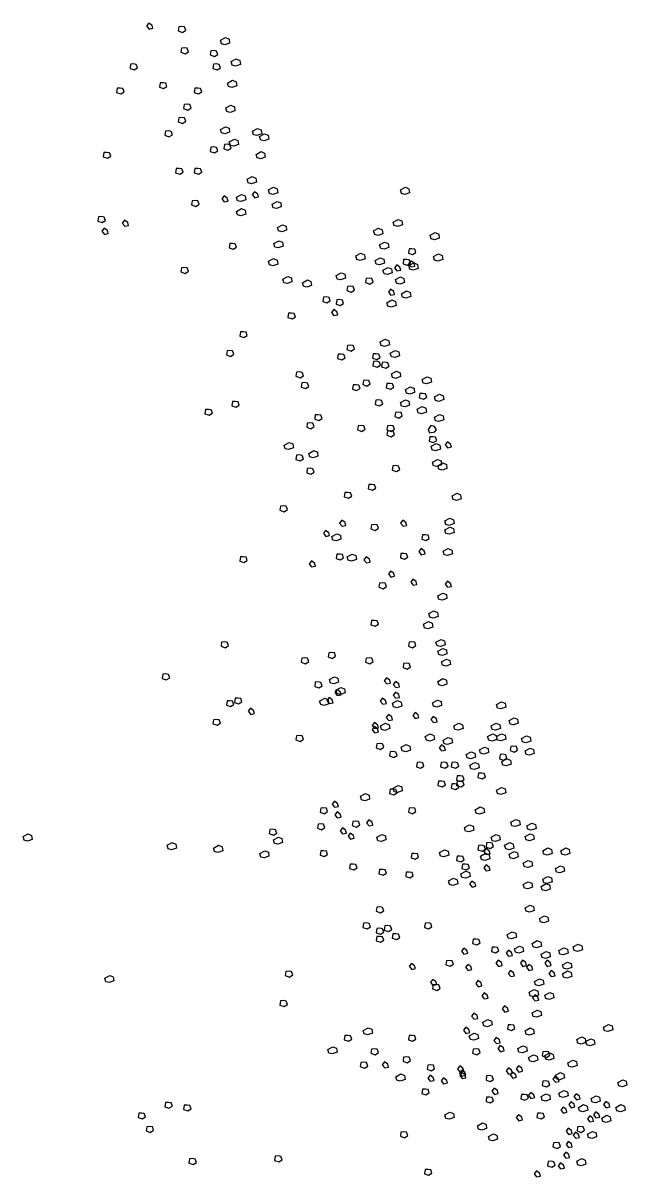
# Model space of a CAD drawing. Header units: millimetres. Extents: x 78 to 127.2, y 151.6 to 179.7.
# Drawn here: x 97.37 to 100.31, y 157.21 to 162.82 of the extents above; entities that cross this region are included whole.
import ezdxf

# ---------------------------------------------------------------- set-up
doc = ezdxf.new("R2010")
doc.units = ezdxf.units.MM
doc.layers.add('arbre', color=250, linetype='Continuous')

# ---------------------------------------------------------------- blocks, each defined once
blk = doc.blocks.new('arbre5')
at = {"layer": 'arbre'}
for points in [[(237.452, 22.6598), (237.4408, 22.6456), (237.4531, 22.6303), (237.4714, 22.6344), (237.4673, 22.6486)], [(237.5975, 22.6422), (237.5944, 22.6219), (237.6148, 22.6147), (237.6311, 22.6249), (237.625, 22.6412), (237.6117, 22.6433)], [(237.8, 22.5762), (237.8244, 22.5894), (237.8418, 22.5823), (237.8448, 22.5629), (237.8214, 22.5548), (237.8051, 22.5589)], [(237.6105, 22.538), (237.6074, 22.5177), (237.6278, 22.5105), (237.6441, 22.5207), (237.638, 22.537), (237.6248, 22.5391)], [(237.7538, 22.525), (237.7507, 22.5046), (237.7711, 22.4975), (237.7874, 22.5077), (237.7813, 22.524), (237.7681, 22.526)], [(237.3629, 22.4599), (237.3599, 22.4395), (237.3803, 22.4324), (237.3966, 22.4426), (237.3905, 22.4589), (237.3772, 22.4609)], [(237.7668, 22.4599), (237.7638, 22.4395), (237.7842, 22.4324), (237.8005, 22.4426), (237.7944, 22.4589), (237.7811, 22.4609)], [(237.852, 22.4722), (237.8765, 22.4854), (237.8938, 22.4783), (237.8969, 22.4589), (237.8734, 22.4508), (237.8571, 22.4548)], [(237.2978, 22.3427), (237.2947, 22.3223), (237.3151, 22.3152), (237.3314, 22.3254), (237.3253, 22.3417), (237.3121, 22.3437)], [(237.5063, 22.3687), (237.5032, 22.3484), (237.5236, 22.3412), (237.5399, 22.3514), (237.5338, 22.3677), (237.5205, 22.3698)], [(237.6756, 22.3427), (237.6726, 22.3223), (237.693, 22.3152), (237.7093, 22.3254), (237.7032, 22.3417), (237.6899, 22.3437)], [(237.8347, 22.3681), (237.8591, 22.3814), (237.8764, 22.3742), (237.8795, 22.3549), (237.8561, 22.3467), (237.8398, 22.3508)], [(237.6235, 22.2645), (237.6205, 22.2442), (237.6408, 22.237), (237.6572, 22.2472), (237.651, 22.2635), (237.6378, 22.2656)], [(237.826, 22.2468), (237.8504, 22.26), (237.8678, 22.2529), (237.8708, 22.2335), (237.8474, 22.2254), (237.8311, 22.2294)], [(237.5975, 22.1994), (237.5944, 22.179), (237.6148, 22.1719), (237.6311, 22.1821), (237.625, 22.1984), (237.6117, 22.2004)], [(237.5323, 22.1343), (237.5293, 22.1139), (237.5496, 22.1068), (237.5659, 22.117), (237.5598, 22.1333), (237.5466, 22.1353)], [(237.8, 22.1427), (237.8244, 22.156), (237.8418, 22.1489), (237.8448, 22.1295), (237.8214, 22.1213), (237.8051, 22.1254)], [(237.9561, 22.1341), (237.9805, 22.1473), (237.9979, 22.1402), (238.0009, 22.1208), (237.9775, 22.1127), (237.9612, 22.1168)], [(237.9908, 22.1081), (238.0152, 22.1213), (238.0326, 22.1142), (238.0356, 22.0948), (238.0122, 22.0867), (237.9959, 22.0907)], [(237.7538, 22.0562), (237.7507, 22.0358), (237.7711, 22.0286), (237.7874, 22.0388), (237.7813, 22.0551), (237.7681, 22.0572)], [(237.819, 22.0692), (237.8159, 22.0488), (237.8363, 22.0417), (237.8526, 22.0519), (237.8465, 22.0682), (237.8332, 22.0702)], [(237.8433, 22.0821), (237.8678, 22.0953), (237.8851, 22.0882), (237.8882, 22.0688), (237.8647, 22.0607), (237.8484, 22.0647)], [(237.2326, 22.0301), (237.2296, 22.0097), (237.25, 22.0026), (237.2663, 22.0128), (237.2602, 22.0291), (237.2469, 22.0311)], [(237.9734, 22.0214), (237.9979, 22.0346), (238.0152, 22.0275), (238.0183, 22.0081), (237.9948, 22), (237.9785, 22.0041)], [(237.5844, 21.952), (237.5814, 21.9316), (237.6018, 21.9245), (237.6181, 21.9346), (237.612, 21.951), (237.5987, 21.953)], [(237.6756, 21.952), (237.6726, 21.9316), (237.693, 21.9245), (237.7093, 21.9346), (237.7032, 21.951), (237.6899, 21.953)], [(237.9301, 21.9), (237.9545, 21.9133), (237.9718, 21.9061), (237.9749, 21.8868), (237.9515, 21.8786), (237.9351, 21.8827)], [(237.9661, 21.8396), (237.9549, 21.8253), (237.9671, 21.8101), (237.9855, 21.8141), (237.9814, 21.8284)], [(238.0341, 21.848), (238.0586, 21.8613), (238.0759, 21.8541), (238.079, 21.8348), (238.0555, 21.8266), (238.0392, 21.8307)], [(238.6759, 21.848), (238.7003, 21.8613), (238.7177, 21.8541), (238.7207, 21.8348), (238.6973, 21.8266), (238.681, 21.8307)], [(237.6626, 21.7957), (237.6595, 21.7753), (237.6799, 21.7682), (237.6962, 21.7784), (237.6901, 21.7947), (237.6769, 21.7967)], [(237.8178, 21.8198), (237.8066, 21.8056), (237.8188, 21.7903), (237.8372, 21.7944), (237.8331, 21.8086)], [(237.878, 21.8133), (237.9025, 21.8266), (237.9198, 21.8194), (237.9229, 21.8001), (237.8994, 21.7919), (237.8831, 21.796)], [(238.0515, 21.7787), (238.0759, 21.7919), (238.0933, 21.7848), (238.0963, 21.7654), (238.0729, 21.7573), (238.0566, 21.7613)], [(237.2066, 21.7175), (237.2035, 21.6972), (237.2239, 21.69), (237.2402, 21.7002), (237.2341, 21.7165), (237.2209, 21.7186)], [(237.878, 21.744), (237.9025, 21.7572), (237.9198, 21.7501), (237.9229, 21.7307), (237.8994, 21.7226), (237.8831, 21.7267)], [(237.2345, 21.6617), (237.2233, 21.6475), (237.2356, 21.6322), (237.2539, 21.6363), (237.2498, 21.6505)], [(237.3334, 21.7013), (237.3222, 21.687), (237.3344, 21.6717), (237.3528, 21.6758), (237.3487, 21.69)], [(238.0775, 21.666), (238.1019, 21.6792), (238.1193, 21.6721), (238.1223, 21.6527), (238.0989, 21.6446), (238.0826, 21.6486)], [(238.5458, 21.6486), (238.5702, 21.6619), (238.5876, 21.6547), (238.5906, 21.6354), (238.5672, 21.6272), (238.5509, 21.6313)], [(238.6412, 21.692), (238.6656, 21.7052), (238.683, 21.6981), (238.686, 21.6787), (238.6626, 21.6706), (238.6463, 21.6746)], [(238.8207, 21.6275), (238.8451, 21.6408), (238.8625, 21.6336), (238.8655, 21.6143), (238.8421, 21.6061), (238.8258, 21.6102)], [(237.845, 21.5873), (237.842, 21.5669), (237.8623, 21.5598), (237.8787, 21.57), (237.8725, 21.5863), (237.8593, 21.5883)], [(238.0601, 21.5879), (238.0846, 21.6012), (238.1019, 21.5941), (238.105, 21.5747), (238.0815, 21.5665), (238.0652, 21.5706)], [(238.5749, 21.5811), (238.5994, 21.5944), (238.6167, 21.5873), (238.6198, 21.5679), (238.5963, 21.5597), (238.58, 21.5638)], [(238.718, 21.5613), (238.7149, 21.5409), (238.7353, 21.5337), (238.7516, 21.5439), (238.7455, 21.5602), (238.7322, 21.5623)], [(238.0341, 21.5013), (238.0586, 21.5145), (238.0759, 21.5074), (238.079, 21.488), (238.0555, 21.4799), (238.0392, 21.4839)], [(238.4591, 21.5273), (238.4835, 21.5405), (238.5009, 21.5334), (238.5039, 21.514), (238.4805, 21.5059), (238.4642, 21.5099)], [(238.5531, 21.5047), (238.5775, 21.518), (238.5949, 21.5108), (238.5979, 21.4915), (238.5745, 21.4833), (238.5582, 21.4874)], [(238.6919, 21.5092), (238.6889, 21.4888), (238.7092, 21.4816), (238.7256, 21.4918), (238.7194, 21.5081), (238.7062, 21.5102)], [(238.7274, 21.5036), (238.7162, 21.4893), (238.7284, 21.4741), (238.7467, 21.4781), (238.7427, 21.4924)], [(238.7169, 21.4802), (238.7414, 21.4934), (238.7587, 21.4863), (238.7618, 21.4669), (238.7383, 21.4588), (238.722, 21.4628)], [(238.837, 21.5238), (238.8615, 21.5371), (238.8788, 21.5299), (238.8819, 21.5106), (238.8585, 21.5024), (238.8421, 21.5065)], [(237.6105, 21.4701), (237.6074, 21.4497), (237.6278, 21.4426), (237.6441, 21.4528), (237.638, 21.4691), (237.6248, 21.4711)], [(238.3637, 21.4319), (238.3881, 21.4452), (238.4055, 21.438), (238.4085, 21.4187), (238.3851, 21.4105), (238.3688, 21.4146)], [(238.5913, 21.4583), (238.6158, 21.4716), (238.6331, 21.4644), (238.6362, 21.4451), (238.6127, 21.4369), (238.5964, 21.441)], [(238.6582, 21.4838), (238.6469, 21.4696), (238.6592, 21.4543), (238.6775, 21.4584), (238.6734, 21.4726)], [(238.1035, 21.4146), (238.128, 21.4278), (238.1453, 21.4207), (238.1483, 21.4013), (238.1249, 21.3932), (238.1086, 21.3972)], [(238.1989, 21.3972), (238.2234, 21.4105), (238.2407, 21.4033), (238.2437, 21.384), (238.2203, 21.3758), (238.204, 21.3799)], [(238.5095, 21.418), (238.5064, 21.3976), (238.5268, 21.3905), (238.5431, 21.4007), (238.537, 21.417), (238.5238, 21.419)], [(238.6514, 21.4119), (238.6758, 21.4252), (238.6932, 21.418), (238.6962, 21.3987), (238.6728, 21.3905), (238.6565, 21.3946)], [(238.301, 21.3268), (238.298, 21.3064), (238.3184, 21.2993), (238.3347, 21.3095), (238.3286, 21.3258), (238.3153, 21.3278)], [(238.4183, 21.3789), (238.4152, 21.3585), (238.4356, 21.3514), (238.4519, 21.3616), (238.4458, 21.3779), (238.4326, 21.3799)], [(238.6285, 21.3653), (238.6173, 21.351), (238.6295, 21.3357), (238.6479, 21.3398), (238.6438, 21.3541)], [(238.6814, 21.3437), (238.7059, 21.3569), (238.7232, 21.3498), (238.7263, 21.3304), (238.7028, 21.3223), (238.6865, 21.3264)], [(238.3662, 21.3138), (238.3631, 21.2934), (238.3835, 21.2863), (238.3998, 21.2965), (238.3937, 21.3128), (238.3805, 21.3148)], [(238.6104, 21.3), (238.6349, 21.3133), (238.6522, 21.3061), (238.6553, 21.2868), (238.6318, 21.2786), (238.6155, 21.2827)], [(238.1317, 21.2487), (238.1286, 21.2283), (238.149, 21.2212), (238.1653, 21.2314), (238.1592, 21.2477), (238.1459, 21.2497)], [(238.3517, 21.2664), (238.3405, 21.2522), (238.3527, 21.2369), (238.3711, 21.241), (238.367, 21.2552)], [(237.8971, 21.1575), (237.8941, 21.1371), (237.9145, 21.13), (237.9308, 21.1402), (237.9247, 21.1565), (237.9114, 21.1585)], [(238.5777, 21.109), (238.6021, 21.1222), (238.6195, 21.1151), (238.6225, 21.0957), (238.5991, 21.0876), (238.5828, 21.0917)], [(237.832, 21.0663), (237.8289, 21.046), (237.8493, 21.0388), (237.8656, 21.049), (237.8595, 21.0653), (237.8463, 21.0674)], [(238.3733, 21.0493), (238.3703, 21.0289), (238.3906, 21.0217), (238.4069, 21.0319), (238.4008, 21.0482), (238.3876, 21.0503)], [(238.4183, 21.0924), (238.4152, 21.072), (238.4356, 21.0649), (238.4519, 21.0751), (238.4458, 21.0914), (238.4326, 21.0934)], [(238.5439, 21.0509), (238.5408, 21.0305), (238.5612, 21.0234), (238.5775, 21.0335), (238.5714, 21.0498), (238.5581, 21.0519)], [(238.6268, 21.0544), (238.6513, 21.0676), (238.6686, 21.0605), (238.6717, 21.0411), (238.6482, 21.033), (238.6319, 21.0371)], [(238.5455, 21.0139), (238.5424, 20.9935), (238.5628, 20.9864), (238.5791, 20.9966), (238.573, 21.0129), (238.5597, 21.0149)], [(238.5873, 21.009), (238.5842, 20.9887), (238.6046, 20.9815), (238.6209, 20.9917), (238.6148, 21.008), (238.6016, 21.0101)], [(238.1707, 20.9622), (238.1677, 20.9418), (238.1881, 20.9346), (238.2044, 20.9448), (238.1983, 20.9611), (238.185, 20.9632)], [(238.6323, 20.9534), (238.6567, 20.9667), (238.6741, 20.9595), (238.6771, 20.9402), (238.6537, 20.932), (238.6374, 20.9361)], [(238.7824, 20.9261), (238.8069, 20.9394), (238.8242, 20.9322), (238.8273, 20.9129), (238.8038, 20.9047), (238.7875, 20.9088)], [(238.1968, 20.9101), (238.1937, 20.8897), (238.2141, 20.8825), (238.2304, 20.8927), (238.2243, 20.909), (238.2111, 20.9111)], [(238.4457, 20.8997), (238.4427, 20.8793), (238.463, 20.8722), (238.4794, 20.8824), (238.4732, 20.8987), (238.46, 20.9007)], [(238.4956, 20.9222), (238.4925, 20.9018), (238.5129, 20.8947), (238.5292, 20.9049), (238.5231, 20.9212), (238.5099, 20.9232)], [(238.6098, 20.9061), (238.6068, 20.8857), (238.6272, 20.8786), (238.6435, 20.8888), (238.6373, 20.9051), (238.6241, 20.9071)], [(238.7005, 20.877), (238.725, 20.8902), (238.7423, 20.8831), (238.7454, 20.8637), (238.7219, 20.8556), (238.7056, 20.8597)], [(237.858, 20.8189), (237.855, 20.7985), (237.8754, 20.7914), (237.8917, 20.8016), (237.8856, 20.8179), (237.8723, 20.8199)], [(238.5567, 20.8257), (238.5537, 20.8053), (238.5741, 20.7982), (238.5904, 20.8084), (238.5843, 20.8247), (238.571, 20.8267)], [(238.676, 20.8142), (238.7004, 20.8275), (238.7177, 20.8203), (238.7208, 20.801), (238.6974, 20.7928), (238.681, 20.7969)], [(238.7707, 20.8579), (238.7677, 20.8375), (238.788, 20.8304), (238.8044, 20.8405), (238.7982, 20.8569), (238.785, 20.8589)], [(238.8425, 20.8415), (238.867, 20.8548), (238.8843, 20.8476), (238.8874, 20.8283), (238.8639, 20.8201), (238.8476, 20.8242)], [(237.7277, 20.7798), (237.7247, 20.7594), (237.7451, 20.7523), (237.7614, 20.7625), (237.7553, 20.7788), (237.742, 20.7808)], [(238.6517, 20.7662), (238.6486, 20.7458), (238.669, 20.7387), (238.6853, 20.7489), (238.6792, 20.7652), (238.6659, 20.7672)], [(238.7579, 20.7815), (238.7823, 20.7947), (238.7997, 20.7876), (238.8027, 20.7682), (238.7793, 20.7601), (238.763, 20.7641)], [(238.2229, 20.7147), (238.2198, 20.6943), (238.2402, 20.6872), (238.2565, 20.6974), (238.2504, 20.7137), (238.2371, 20.7157)], [(238.2619, 20.7538), (238.2589, 20.7334), (238.2793, 20.7263), (238.2956, 20.7365), (238.2895, 20.7528), (238.2762, 20.7548)], [(238.8425, 20.7433), (238.867, 20.7565), (238.8843, 20.7494), (238.8874, 20.73), (238.8639, 20.7219), (238.8476, 20.7259)], [(238.4704, 20.7017), (238.4674, 20.6813), (238.4877, 20.6742), (238.5041, 20.6844), (238.4979, 20.7007), (238.4847, 20.7027)], [(238.6137, 20.7017), (238.6107, 20.6813), (238.6311, 20.6742), (238.6474, 20.6844), (238.6413, 20.7007), (238.628, 20.7027)], [(238.6137, 20.6756), (238.6107, 20.6553), (238.6311, 20.6481), (238.6474, 20.6583), (238.6413, 20.6746), (238.628, 20.6766)], [(238.8241, 20.7032), (238.8108, 20.6839), (238.8169, 20.6676), (238.8435, 20.6716), (238.8516, 20.6818), (238.8414, 20.6971)], [(238.1107, 20.6069), (238.1352, 20.6202), (238.1525, 20.6131), (238.1556, 20.5937), (238.1321, 20.5855), (238.1158, 20.5896)], [(238.819, 20.6472), (238.8159, 20.6268), (238.8363, 20.6197), (238.8526, 20.6299), (238.8465, 20.6462), (238.8333, 20.6482)], [(238.8261, 20.6013), (238.8506, 20.6146), (238.8679, 20.6074), (238.871, 20.5881), (238.8475, 20.5799), (238.8312, 20.584)], [(238.9046, 20.6237), (238.8934, 20.6095), (238.9056, 20.5942), (238.924, 20.5983), (238.9199, 20.6125)], [(238.1707, 20.5584), (238.1677, 20.538), (238.1881, 20.5309), (238.2044, 20.5411), (238.1983, 20.5574), (238.185, 20.5594)], [(238.2299, 20.5672), (238.2544, 20.5805), (238.2717, 20.5733), (238.2748, 20.554), (238.2513, 20.5458), (238.235, 20.5499)], [(238.2229, 20.4933), (238.2198, 20.4729), (238.2402, 20.4658), (238.2565, 20.476), (238.2504, 20.4923), (238.2371, 20.4943)], [(238.6398, 20.5063), (238.6367, 20.4859), (238.6571, 20.4788), (238.6734, 20.489), (238.6673, 20.5053), (238.6541, 20.5073)], [(238.832, 20.5245), (238.8564, 20.5377), (238.8738, 20.5306), (238.8768, 20.5112), (238.8534, 20.5031), (238.8371, 20.5071)], [(238.858, 20.5071), (238.8825, 20.5204), (238.8998, 20.5132), (238.9028, 20.4939), (238.8794, 20.4857), (238.8631, 20.4898)], [(238.4053, 20.3761), (238.4022, 20.3557), (238.4226, 20.3486), (238.4389, 20.3588), (238.4328, 20.3751), (238.4195, 20.3771)], [(238.5225, 20.4152), (238.5195, 20.3948), (238.5399, 20.3876), (238.5562, 20.3978), (238.5501, 20.4141), (238.5368, 20.4162)], [(238.9274, 20.3598), (238.9518, 20.373), (238.9692, 20.3659), (238.9722, 20.3465), (238.9488, 20.3384), (238.9325, 20.3424)], [(238.0926, 20.311), (238.0895, 20.2906), (238.1099, 20.2834), (238.1262, 20.2936), (238.1201, 20.3099), (238.1068, 20.312)], [(238.3912, 20.242), (238.38, 20.2277), (238.3922, 20.2124), (238.4106, 20.2165), (238.4065, 20.2307)], [(238.5356, 20.2198), (238.5325, 20.1994), (238.5529, 20.1923), (238.5692, 20.2025), (238.5631, 20.2188), (238.5498, 20.2208)], [(238.6878, 20.242), (238.6766, 20.2277), (238.6888, 20.2124), (238.7072, 20.2165), (238.7031, 20.2307)], [(238.8927, 20.2384), (238.9171, 20.2516), (238.9345, 20.2445), (238.9375, 20.2252), (238.9141, 20.217), (238.8978, 20.2211)], [(238.8927, 20.1951), (238.9171, 20.2083), (238.9345, 20.2012), (238.9375, 20.1818), (238.9141, 20.1737), (238.8978, 20.1777)], [(238.3121, 20.1925), (238.3009, 20.1783), (238.3132, 20.163), (238.3315, 20.1671), (238.3274, 20.1813)], [(238.3419, 20.1627), (238.3663, 20.176), (238.3837, 20.1689), (238.3867, 20.1495), (238.3633, 20.1414), (238.347, 20.1454)], [(238.7831, 20.1706), (238.7801, 20.1502), (238.8004, 20.1431), (238.8168, 20.1532), (238.8106, 20.1695), (238.7974, 20.1716)], [(238.7768, 20.1036), (238.7656, 20.0893), (238.7778, 20.0741), (238.7962, 20.0781), (238.7921, 20.0924)], [(238.884, 20.091), (238.9085, 20.1043), (238.9258, 20.0971), (238.9289, 20.0778), (238.9054, 20.0696), (238.8891, 20.0737)], [(237.8971, 20.0635), (237.8941, 20.0431), (237.9145, 20.036), (237.9308, 20.0462), (237.9247, 20.0625), (237.9114, 20.0645)], [(238.2429, 20.0443), (238.2317, 20.03), (238.244, 20.0148), (238.2623, 20.0188), (238.2582, 20.0331)], [(238.3662, 20.0765), (238.3631, 20.0562), (238.3835, 20.049), (238.3998, 20.0592), (238.3937, 20.0755), (238.3805, 20.0775)], [(238.4172, 20.0642), (238.4417, 20.0775), (238.459, 20.0704), (238.4621, 20.051), (238.4386, 20.0428), (238.4223, 20.0469)], [(238.5099, 20.0641), (238.4987, 20.0498), (238.5109, 20.0345), (238.5292, 20.0386), (238.5252, 20.0529)], [(238.6789, 20.0794), (238.6758, 20.059), (238.6962, 20.0519), (238.7125, 20.0621), (238.7064, 20.0784), (238.6932, 20.0804)], [(238.6285, 19.9949), (238.6173, 19.9806), (238.6295, 19.9653), (238.6479, 19.9694), (238.6438, 19.9837)], [(238.5746, 19.9361), (238.5716, 19.9158), (238.592, 19.9086), (238.6083, 19.9188), (238.6022, 19.9351), (238.5889, 19.9372)], [(238.7372, 19.9554), (238.726, 19.9411), (238.7383, 19.9258), (238.7566, 19.9299), (238.7525, 19.9442)], [(238.9046, 19.9455), (238.8934, 19.9312), (238.9056, 19.9159), (238.924, 19.92), (238.9199, 19.9343)], [(238.858, 19.8743), (238.8825, 19.8876), (238.8998, 19.8804), (238.9028, 19.8611), (238.8794, 19.8529), (238.8631, 19.857)], [(238.5356, 19.7538), (238.5325, 19.7334), (238.5529, 19.7263), (238.5692, 19.7365), (238.5631, 19.7528), (238.5498, 19.7548)], [(238.8146, 19.7876), (238.8391, 19.8009), (238.8564, 19.7937), (238.8595, 19.7744), (238.836, 19.7662), (238.8197, 19.7703)], [(238.7886, 19.7356), (238.8131, 19.7489), (238.8304, 19.7417), (238.8335, 19.7224), (238.81, 19.7142), (238.7937, 19.7183)], [(237.8059, 19.6496), (237.8029, 19.6292), (237.8233, 19.6221), (237.8396, 19.6323), (237.8334, 19.6486), (237.8202, 19.6506)], [(238.718, 19.6496), (238.7149, 19.6292), (238.7353, 19.6221), (238.7516, 19.6323), (238.7455, 19.6486), (238.7322, 19.6506)], [(238.8493, 19.6489), (238.8738, 19.6622), (238.8911, 19.655), (238.8942, 19.6357), (238.8707, 19.6275), (238.8544, 19.6316)], [(238.3271, 19.5975), (238.324, 19.5771), (238.3444, 19.57), (238.3607, 19.5802), (238.3546, 19.5965), (238.3414, 19.5985)], [(238.858, 19.6056), (238.8825, 19.6188), (238.8998, 19.6117), (238.9028, 19.5923), (238.8794, 19.5842), (238.8631, 19.5883)], [(238.1968, 19.5715), (238.1937, 19.5511), (238.2141, 19.544), (238.2304, 19.5541), (238.2243, 19.5704), (238.2111, 19.5725)], [(238.5095, 19.5715), (238.5064, 19.5511), (238.5268, 19.544), (238.5431, 19.5541), (238.537, 19.5704), (238.5238, 19.5725)], [(238.6919, 19.5454), (238.6889, 19.525), (238.7092, 19.5179), (238.7256, 19.5281), (238.7194, 19.5444), (238.7062, 19.5464)], [(238.8753, 19.5536), (238.8998, 19.5668), (238.9171, 19.5597), (238.9202, 19.5403), (238.8967, 19.5322), (238.8804, 19.5362)], [(237.5193, 19.4933), (237.5162, 19.4729), (237.5366, 19.4658), (237.5529, 19.476), (237.5468, 19.4923), (237.5336, 19.4943)], [(238.3303, 19.4674), (238.3548, 19.4807), (238.3721, 19.4735), (238.3751, 19.4542), (238.3517, 19.446), (238.3354, 19.4501)], [(238.6087, 19.4753), (238.5975, 19.461), (238.6097, 19.4457), (238.6281, 19.4498), (238.624, 19.4641)], [(238.2619, 19.4543), (238.2589, 19.4339), (238.2793, 19.4267), (238.2956, 19.4369), (238.2895, 19.4532), (238.2762, 19.4553)], [(238.3676, 19.4188), (238.3564, 19.4045), (238.3687, 19.3893), (238.387, 19.3933), (238.3829, 19.4076)], [(238.3624, 19.4154), (238.3868, 19.4287), (238.4042, 19.4215), (238.4072, 19.4022), (238.3838, 19.394), (238.3675, 19.3981)], [(238.6523, 19.4576), (238.6411, 19.4433), (238.6533, 19.4281), (238.6717, 19.4321), (238.6676, 19.4464)], [(238.858, 19.4582), (238.8825, 19.4715), (238.8998, 19.4643), (238.9028, 19.445), (238.8794, 19.4368), (238.8631, 19.4409)], [(237.832, 19.3631), (237.8289, 19.3427), (237.8493, 19.3356), (237.8656, 19.3458), (237.8595, 19.3621), (237.8463, 19.3641)], [(237.8711, 19.3761), (237.868, 19.3557), (237.8884, 19.3486), (237.9047, 19.3588), (237.8986, 19.3751), (237.8853, 19.3771)], [(238.2829, 19.3625), (238.3074, 19.3757), (238.3247, 19.3686), (238.3278, 19.3492), (238.3043, 19.3411), (238.288, 19.3451)], [(238.3288, 19.38), (238.3176, 19.3657), (238.3298, 19.3504), (238.3482, 19.3545), (238.3441, 19.3688)], [(238.589, 19.3765), (238.5777, 19.3622), (238.59, 19.3469), (238.6083, 19.351), (238.6042, 19.3653)], [(238.6375, 19.3515), (238.662, 19.3648), (238.6793, 19.3576), (238.6824, 19.3383), (238.6589, 19.3301), (238.6426, 19.3342)], [(238.6523, 19.4059), (238.6411, 19.3916), (238.6533, 19.3763), (238.6717, 19.3804), (238.6676, 19.3947)], [(238.832, 19.3542), (238.8564, 19.3674), (238.8738, 19.3603), (238.8768, 19.3409), (238.8534, 19.3328), (238.8371, 19.3369)], [(237.9463, 19.3271), (237.9351, 19.3128), (237.9474, 19.2975), (237.9657, 19.3016), (237.9616, 19.3158)], [(238.7471, 19.3073), (238.7359, 19.293), (238.7482, 19.2777), (238.7665, 19.2818), (238.7624, 19.2961)], [(239.1442, 19.3455), (239.1686, 19.3588), (239.186, 19.3516), (239.189, 19.3323), (239.1656, 19.3241), (239.1493, 19.3282)], [(237.7668, 19.2719), (237.7638, 19.2515), (237.7842, 19.2444), (237.8005, 19.2546), (237.7944, 19.2709), (237.7811, 19.2729)], [(238.5494, 19.2579), (238.5382, 19.2436), (238.5504, 19.2283), (238.5688, 19.2324), (238.5647, 19.2467)], [(238.5796, 19.2414), (238.604, 19.2547), (238.6213, 19.2475), (238.6244, 19.2282), (238.601, 19.22), (238.5846, 19.2241)], [(238.6186, 19.2974), (238.6074, 19.2831), (238.6196, 19.2679), (238.638, 19.2719), (238.6339, 19.2862)], [(238.8361, 19.2875), (238.8249, 19.2733), (238.8371, 19.258), (238.8555, 19.2621), (238.8514, 19.2763)], [(238.936, 19.2415), (238.9605, 19.2547), (238.9778, 19.2476), (238.9809, 19.2282), (238.9574, 19.2201), (238.9411, 19.2242)], [(239.1182, 19.2415), (239.1426, 19.2547), (239.1599, 19.2476), (239.163, 19.2282), (239.1396, 19.2201), (239.1233, 19.2242)], [(239.2049, 19.2675), (239.2293, 19.2807), (239.2467, 19.2736), (239.2497, 19.2543), (239.2263, 19.2461), (239.21, 19.2502)], [(238.1707, 19.1938), (238.1677, 19.1734), (238.1881, 19.1663), (238.2044, 19.1765), (238.1983, 19.1928), (238.185, 19.1948)], [(238.5494, 19.2381), (238.5382, 19.2239), (238.5504, 19.2086), (238.5688, 19.2126), (238.5647, 19.2269)], [(238.7973, 19.1895), (238.8217, 19.2027), (238.8391, 19.1956), (238.8421, 19.1762), (238.8187, 19.1681), (238.8024, 19.1722)], [(239.1008, 19.1895), (239.1253, 19.2027), (239.1426, 19.1956), (239.1457, 19.1762), (239.1222, 19.1681), (239.1059, 19.1722)], [(239.1438, 19.1903), (239.1683, 19.2036), (239.1856, 19.1965), (239.1887, 19.1771), (239.1652, 19.1689), (239.1489, 19.173)], [(239.2656, 19.1808), (239.29, 19.1941), (239.3074, 19.1869), (239.3104, 19.1676), (239.287, 19.1594), (239.2707, 19.1635)], [(238.5616, 19.1547), (238.5586, 19.1343), (238.5789, 19.1272), (238.5953, 19.1374), (238.5891, 19.1537), (238.5759, 19.1557)], [(238.6802, 19.1374), (238.7047, 19.1506), (238.722, 19.1435), (238.7251, 19.1241), (238.7017, 19.116), (238.6853, 19.1201)], [(238.8757, 19.1492), (238.8644, 19.1349), (238.8767, 19.1196), (238.895, 19.1237), (238.8909, 19.138)], [(238.884, 19.1721), (238.9085, 19.1854), (238.9258, 19.1783), (238.9289, 19.1589), (238.9054, 19.1507), (238.8891, 19.1548)], [(239.0607, 19.1255), (239.0852, 19.1388), (239.1025, 19.1316), (239.1055, 19.1123), (239.0821, 19.1041), (239.0658, 19.1082)], [(239.2131, 19.1417), (239.21, 19.1213), (239.2304, 19.1142), (239.2467, 19.1244), (239.2406, 19.1407), (239.2274, 19.1427)], [(238.6268, 19.1156), (238.6237, 19.0953), (238.6441, 19.0881), (238.6604, 19.0983), (238.6543, 19.1146), (238.641, 19.1166)], [(238.9967, 19.1028), (239.0212, 19.116), (239.0385, 19.1089), (239.0416, 19.0895), (239.0181, 19.0814), (239.0018, 19.0855)], [(239.161, 19.1026), (239.1579, 19.0822), (239.1783, 19.0751), (239.1946, 19.0853), (239.1885, 19.1016), (239.1752, 19.1036)], [(239.1702, 19.0681), (239.1947, 19.0814), (239.212, 19.0742), (239.215, 19.0549), (239.1916, 19.0467), (239.1753, 19.0508)], [(239.2829, 19.1201), (239.3074, 19.1334), (239.3247, 19.1262), (239.3278, 19.1069), (239.3043, 19.0987), (239.288, 19.1028)], [(238.7571, 19.0635), (238.754, 19.0432), (238.7744, 19.036), (238.7907, 19.0462), (238.7846, 19.0625), (238.7713, 19.0646)], [(238.8743, 19.0635), (238.8713, 19.0432), (238.8916, 19.036), (238.908, 19.0462), (238.9018, 19.0625), (238.8886, 19.0646)], [(238.9264, 19.0635), (238.9234, 19.0432), (238.9438, 19.036), (238.9601, 19.0462), (238.954, 19.0625), (238.9407, 19.0646)], [(239.0141, 19.0508), (239.0386, 19.064), (239.0559, 19.0569), (239.0589, 19.0375), (239.0355, 19.0294), (239.0192, 19.0335)], [(238.8613, 18.9724), (238.8582, 18.952), (238.8786, 18.9449), (238.8949, 18.955), (238.8888, 18.9713), (238.8756, 18.9734)], [(238.9525, 18.9984), (238.9494, 18.978), (238.9698, 18.9709), (238.9861, 18.9811), (238.98, 18.9974), (238.9668, 18.9994)], [(238.9525, 18.9724), (238.9494, 18.952), (238.9698, 18.9449), (238.9861, 18.955), (238.98, 18.9713), (238.9668, 18.9734)], [(239.0567, 19.0114), (239.0537, 18.9911), (239.0741, 18.9839), (239.0904, 18.9941), (239.0843, 19.0104), (239.071, 19.0125)], [(238.4816, 18.8991), (238.506, 18.9123), (238.5234, 18.9052), (238.5264, 18.8858), (238.503, 18.8777), (238.4867, 18.8818)], [(238.6268, 18.9333), (238.6237, 18.9129), (238.6441, 18.9058), (238.6604, 18.916), (238.6543, 18.9323), (238.641, 18.9343)], [(238.6405, 18.9388), (238.665, 18.952), (238.6823, 18.9449), (238.6854, 18.9255), (238.6619, 18.9174), (238.6456, 18.9215)], [(238.9264, 18.9593), (238.9234, 18.939), (238.9438, 18.9318), (238.9601, 18.942), (238.954, 18.9583), (238.9407, 18.9604)], [(239.1442, 18.9294), (239.1686, 18.9427), (239.186, 18.9355), (239.189, 18.9162), (239.1656, 18.908), (239.1493, 18.9121)], [(238.3547, 18.8755), (238.3435, 18.8613), (238.3557, 18.846), (238.3741, 18.8501), (238.37, 18.8643)], [(238.288, 18.8421), (238.2849, 18.8217), (238.3053, 18.8146), (238.3216, 18.8248), (238.3155, 18.8411), (238.3023, 18.8431)], [(238.3676, 18.8238), (238.3564, 18.8095), (238.3687, 18.7943), (238.387, 18.7983), (238.3829, 18.8126)], [(238.718, 18.8421), (238.7149, 18.8217), (238.7353, 18.8146), (238.7516, 18.8248), (238.7455, 18.8411), (238.7322, 18.8431)], [(239.0401, 18.8341), (239.0646, 18.8473), (239.0819, 18.8402), (239.085, 18.8208), (239.0615, 18.8127), (239.0452, 18.8167)], [(238.275, 18.764), (238.2719, 18.7436), (238.2923, 18.7365), (238.3086, 18.7467), (238.3025, 18.763), (238.2892, 18.765)], [(238.3935, 18.7462), (238.3823, 18.7319), (238.3945, 18.7166), (238.4129, 18.7207), (238.4088, 18.735)], [(238.4444, 18.777), (238.4413, 18.7566), (238.4617, 18.7495), (238.478, 18.7597), (238.4719, 18.776), (238.4586, 18.778)], [(238.5229, 18.785), (238.5117, 18.7707), (238.5239, 18.7555), (238.5423, 18.7595), (238.5382, 18.7738)], [(238.9881, 18.7474), (239.0125, 18.7606), (239.0299, 18.7535), (239.0329, 18.7341), (239.0095, 18.726), (238.9932, 18.7301)], [(239.2135, 18.7734), (239.238, 18.7866), (239.2553, 18.7795), (239.2584, 18.7601), (239.235, 18.752), (239.2186, 18.7561)], [(239.2916, 18.756), (239.3161, 18.7693), (239.3334, 18.7622), (239.3365, 18.7428), (239.313, 18.7346), (239.2967, 18.7387)], [(236.8392, 18.7029), (236.8637, 18.7161), (236.881, 18.709), (236.8841, 18.6896), (236.8606, 18.6815), (236.8443, 18.6855)], [(238.0405, 18.7379), (238.0374, 18.7176), (238.0578, 18.7104), (238.0741, 18.7206), (238.068, 18.7369), (238.0547, 18.739)], [(238.0577, 18.6872), (238.0822, 18.7005), (238.0995, 18.6934), (238.1026, 18.674), (238.0792, 18.6659), (238.0628, 18.6699)], [(238.4323, 18.7203), (238.4211, 18.7061), (238.4334, 18.6908), (238.4517, 18.6949), (238.4476, 18.7091)], [(238.561, 18.7005), (238.5855, 18.7137), (238.6028, 18.7066), (238.6059, 18.6872), (238.5825, 18.6791), (238.5661, 18.6832)], [(239.1173, 18.7005), (239.1418, 18.7137), (239.1591, 18.7066), (239.1622, 18.6872), (239.1387, 18.6791), (239.1224, 18.6832)], [(239.2829, 18.704), (239.3074, 18.7173), (239.3247, 18.7101), (239.3278, 18.6908), (239.3043, 18.6826), (239.288, 18.6867)], [(237.5412, 18.6608), (237.5657, 18.674), (237.583, 18.6669), (237.5861, 18.6475), (237.5626, 18.6394), (237.5463, 18.6434)], [(237.7664, 18.6475), (237.7908, 18.6608), (237.8082, 18.6536), (237.8112, 18.6343), (237.7878, 18.6261), (237.7715, 18.6302)], [(237.9915, 18.6211), (238.016, 18.6343), (238.0333, 18.6272), (238.0364, 18.6078), (238.0129, 18.5997), (237.9966, 18.6037)], [(238.288, 18.6337), (238.2849, 18.6134), (238.3053, 18.6062), (238.3216, 18.6164), (238.3155, 18.6327), (238.3023, 18.6348)], [(238.8667, 18.626), (238.8911, 18.6393), (238.9085, 18.6321), (238.9115, 18.6128), (238.8881, 18.6046), (238.8718, 18.6087)], [(239.0567, 18.6598), (239.0537, 18.6394), (239.0741, 18.6323), (239.0904, 18.6425), (239.0843, 18.6588), (239.071, 18.6608)], [(239.0932, 18.6452), (239.0819, 18.6309), (239.0942, 18.6156), (239.1125, 18.6197), (239.1084, 18.634)], [(239.0958, 18.6728), (239.0928, 18.6524), (239.1131, 18.6453), (239.1295, 18.6555), (239.1233, 18.6718), (239.1101, 18.6738)], [(239.1835, 18.6608), (239.208, 18.674), (239.2253, 18.6669), (239.2284, 18.6475), (239.205, 18.6394), (239.1886, 18.6434)], [(239.3697, 18.6347), (239.3941, 18.6479), (239.4114, 18.6408), (239.4145, 18.6214), (239.3911, 18.6133), (239.3747, 18.6174)], [(239.4564, 18.6347), (239.4808, 18.6479), (239.4982, 18.6408), (239.5012, 18.6214), (239.4778, 18.6133), (239.4615, 18.6174)], [(238.731, 18.6207), (238.7279, 18.6003), (238.7483, 18.5932), (238.7646, 18.6034), (238.7585, 18.6197), (238.7453, 18.6217)], [(238.9525, 18.6077), (238.9494, 18.5873), (238.9698, 18.5802), (238.9861, 18.5904), (238.98, 18.6067), (238.9668, 18.6087)], [(239.0661, 18.6087), (239.0906, 18.6219), (239.1079, 18.6148), (239.111, 18.5954), (239.0875, 18.5873), (239.0712, 18.5914)], [(239.2049, 18.6173), (239.2293, 18.6306), (239.2467, 18.6235), (239.2497, 18.6041), (239.2263, 18.5959), (239.21, 18.6)], [(239.2743, 18.574), (239.2987, 18.5872), (239.316, 18.5801), (239.3191, 18.5608), (239.2957, 18.5526), (239.2794, 18.5567)], [(238.4313, 18.5686), (238.4283, 18.5482), (238.4487, 18.5411), (238.465, 18.5513), (238.4588, 18.5676), (238.4456, 18.5696)], [(238.5746, 18.5426), (238.5716, 18.5222), (238.592, 18.5151), (238.6083, 18.5253), (238.6022, 18.5416), (238.5889, 18.5436)], [(238.7049, 18.5296), (238.7019, 18.5092), (238.7223, 18.502), (238.7386, 18.5122), (238.7325, 18.5285), (238.7192, 18.5306)], [(238.9707, 18.522), (238.9952, 18.5352), (239.0125, 18.5281), (239.0156, 18.5087), (238.9921, 18.5006), (238.9758, 18.5047)], [(238.9786, 18.5686), (238.9755, 18.5482), (238.9959, 18.5411), (239.0122, 18.5513), (239.0061, 18.5676), (238.9928, 18.5696)], [(239.0932, 18.5661), (239.0819, 18.5519), (239.0942, 18.5366), (239.1125, 18.5407), (239.1084, 18.5549)], [(239.4304, 18.548), (239.4548, 18.5612), (239.4722, 18.5541), (239.4752, 18.5348), (239.4518, 18.5266), (239.4355, 18.5307)], [(238.91, 18.4873), (238.9345, 18.5006), (238.9518, 18.4934), (238.9549, 18.4741), (238.9314, 18.4659), (238.9151, 18.47)], [(239.024, 18.4871), (239.0127, 18.4728), (239.025, 18.4575), (239.0433, 18.4616), (239.0392, 18.4759)], [(239.2743, 18.47), (239.2987, 18.4832), (239.316, 18.4761), (239.3191, 18.4567), (239.2957, 18.4486), (239.2794, 18.4527)], [(239.361, 18.4613), (239.3854, 18.4746), (239.4028, 18.4674), (239.4058, 18.4481), (239.3824, 18.4399), (239.3661, 18.444)], [(239.3697, 18.496), (239.3941, 18.5092), (239.4114, 18.5021), (239.4145, 18.4827), (239.3911, 18.4746), (239.3747, 18.4787)], [(238.5616, 18.3602), (238.5586, 18.3399), (238.5789, 18.3327), (238.5953, 18.3429), (238.5891, 18.3592), (238.5759, 18.3613)], [(239.2829, 18.3573), (239.3074, 18.3705), (239.3247, 18.3634), (239.3278, 18.344), (239.3043, 18.3359), (239.288, 18.34)], [(239.3523, 18.3053), (239.3768, 18.3185), (239.3941, 18.3114), (239.3972, 18.292), (239.3737, 18.2839), (239.3574, 18.288)], [(238.4965, 18.2821), (238.4934, 18.2617), (238.5138, 18.2546), (238.5301, 18.2648), (238.524, 18.2811), (238.5107, 18.2831)], [(238.5616, 18.2561), (238.5586, 18.2357), (238.5789, 18.2285), (238.5953, 18.2387), (238.5891, 18.255), (238.5759, 18.2571)], [(238.6007, 18.2691), (238.5976, 18.2487), (238.618, 18.2416), (238.6343, 18.2518), (238.6282, 18.2681), (238.615, 18.2701)], [(238.7961, 18.2821), (238.7931, 18.2617), (238.8135, 18.2546), (238.8298, 18.2648), (238.8237, 18.2811), (238.8104, 18.2831)], [(239.1962, 18.2273), (239.2207, 18.2405), (239.238, 18.2334), (239.2411, 18.214), (239.2176, 18.2059), (239.2013, 18.2099)], [(238.5616, 18.217), (238.5586, 18.1966), (238.5789, 18.1895), (238.5953, 18.1997), (238.5891, 18.216), (238.5759, 18.218)], [(238.6398, 18.23), (238.6367, 18.2096), (238.6571, 18.2025), (238.6734, 18.2127), (238.6673, 18.229), (238.6541, 18.231)], [(239.0307, 18.204), (239.0276, 18.1836), (239.048, 18.1764), (239.0643, 18.1866), (239.0582, 18.2029), (239.0449, 18.205)], [(239.3176, 18.1839), (239.3421, 18.1972), (239.3594, 18.19), (239.3625, 18.1707), (239.339, 18.1625), (239.3227, 18.1666)], [(238.9844, 18.161), (238.9732, 18.1467), (238.9854, 18.1314), (239.0038, 18.1355), (238.9997, 18.1497)], [(239.1219, 18.1649), (239.1188, 18.1445), (239.1392, 18.1374), (239.1555, 18.1476), (239.1494, 18.1639), (239.1361, 18.1659)], [(239.2019, 18.1511), (239.1907, 18.1368), (239.2029, 18.1215), (239.2213, 18.1256), (239.2172, 18.1399)], [(239.2309, 18.1579), (239.2554, 18.1711), (239.2727, 18.164), (239.2757, 18.1447), (239.2523, 18.1365), (239.236, 18.1406)], [(239.361, 18.1319), (239.3854, 18.1451), (239.4028, 18.138), (239.4058, 18.1187), (239.3824, 18.1105), (239.3661, 18.1146)], [(239.4477, 18.1492), (239.4722, 18.1625), (239.4895, 18.1553), (239.4926, 18.136), (239.4691, 18.1278), (239.4528, 18.1319)], [(239.5171, 18.1666), (239.5415, 18.1798), (239.5589, 18.1727), (239.5619, 18.1533), (239.5385, 18.1452), (239.5222, 18.1493)], [(238.73, 18.0865), (238.7187, 18.0723), (238.731, 18.057), (238.7493, 18.0611), (238.7452, 18.0753)], [(238.9004, 18.0998), (238.8973, 18.0794), (238.9177, 18.0723), (238.934, 18.0824), (238.9279, 18.0987), (238.9147, 18.1008)], [(239.0042, 18.0819), (238.993, 18.0676), (239.0052, 18.0524), (239.0235, 18.0564), (239.0195, 18.0707)], [(239.1525, 18.1017), (239.1413, 18.0874), (239.1535, 18.0721), (239.1718, 18.0762), (239.1678, 18.0905)], [(239.2711, 18.1017), (239.2599, 18.0874), (239.2721, 18.0721), (239.2905, 18.0762), (239.2864, 18.0905)], [(239.3008, 18.0819), (239.2896, 18.0676), (239.3018, 18.0524), (239.3201, 18.0564), (239.3161, 18.0707)], [(239.3897, 18.1017), (239.3785, 18.0874), (239.3908, 18.0721), (239.4091, 18.0762), (239.405, 18.0905)], [(239.465, 18.0799), (239.4895, 18.0931), (239.5068, 18.086), (239.5099, 18.0666), (239.4865, 18.0585), (239.4701, 18.0626)], [(237.2366, 18.0144), (237.261, 18.0277), (237.2784, 18.0205), (237.2814, 18.0012), (237.258, 17.993), (237.2417, 17.9971)], [(238.1186, 18.0477), (238.1156, 18.0273), (238.136, 18.0202), (238.1523, 18.0303), (238.1461, 18.0467), (238.1329, 18.0487)], [(239.2118, 18.0523), (239.2006, 18.038), (239.2128, 18.0227), (239.2312, 18.0268), (239.2271, 18.041)], [(239.4095, 18.0523), (239.3983, 18.038), (239.4105, 18.0227), (239.4289, 18.0268), (239.4248, 18.041)], [(239.465, 18.0365), (239.4895, 18.0498), (239.5068, 18.0427), (239.5099, 18.0233), (239.4865, 18.0151), (239.4701, 18.0192)], [(238.8335, 18.0089), (238.8223, 17.9947), (238.8345, 17.9794), (238.8528, 17.9834), (238.8488, 17.9977)], [(238.8352, 17.9826), (238.8322, 17.9622), (238.8526, 17.955), (238.8689, 17.9652), (238.8628, 17.9815), (238.8495, 17.9836)], [(239.0536, 18.0028), (239.0424, 17.9886), (239.0546, 17.9733), (239.073, 17.9774), (239.0689, 17.9916)], [(239.3027, 17.9459), (239.3272, 17.9591), (239.3445, 17.952), (239.3476, 17.9326), (239.3242, 17.9245), (239.3078, 17.9285)], [(239.3292, 17.9988), (239.3537, 18.0121), (239.371, 18.0049), (239.3741, 17.9856), (239.3506, 17.9774), (239.3343, 17.9815)], [(238.0926, 17.9044), (238.0895, 17.884), (238.1099, 17.8769), (238.1262, 17.8871), (238.1201, 17.9034), (238.1068, 17.9054)], [(239.0833, 17.9435), (239.0721, 17.9293), (239.0843, 17.914), (239.1026, 17.9181), (239.0986, 17.9323)], [(239.3304, 17.9337), (239.3192, 17.9194), (239.3314, 17.9041), (239.3498, 17.9082), (239.3457, 17.9225)], [(239.3783, 17.9325), (239.4028, 17.9458), (239.4201, 17.9386), (239.4232, 17.9193), (239.3997, 17.9111), (239.3834, 17.9152)], [(239.1829, 17.8796), (239.1716, 17.8653), (239.1839, 17.85), (239.2022, 17.8541), (239.1981, 17.8684)], [(239.3176, 17.8458), (239.3421, 17.8591), (239.3594, 17.8519), (239.3625, 17.8326), (239.339, 17.8244), (239.3227, 17.8285)], [(239.0338, 17.8447), (239.0226, 17.8305), (239.0349, 17.8152), (239.0532, 17.8193), (239.0491, 17.8335)], [(239.0776, 17.8002), (239.1021, 17.8135), (239.1194, 17.8063), (239.1224, 17.787), (239.099, 17.7788), (239.0827, 17.7829)], [(239.6645, 17.7765), (239.689, 17.7897), (239.7063, 17.7826), (239.7094, 17.7632), (239.6859, 17.7551), (239.6696, 17.7592)], [(238.4053, 17.7351), (238.4022, 17.7147), (238.4226, 17.7076), (238.4389, 17.7178), (238.4328, 17.7341), (238.4195, 17.7361)], [(238.4948, 17.7605), (238.5193, 17.7737), (238.5366, 17.7666), (238.5397, 17.7473), (238.5162, 17.7391), (238.4999, 17.7432)], [(238.718, 17.7351), (238.7149, 17.7147), (238.7353, 17.7076), (238.7516, 17.7178), (238.7455, 17.7341), (238.7322, 17.7361)], [(238.9943, 17.7756), (238.9831, 17.7613), (238.9953, 17.746), (239.0137, 17.7501), (239.0096, 17.7643)], [(239.0114, 17.734), (239.0358, 17.7473), (239.0532, 17.7401), (239.0562, 17.7208), (239.0328, 17.7126), (239.0165, 17.7167)], [(239.2001, 17.7872), (239.197, 17.7668), (239.2174, 17.7597), (239.2337, 17.7699), (239.2276, 17.7862), (239.2143, 17.7882)], [(239.2829, 17.7591), (239.3074, 17.7724), (239.3247, 17.7653), (239.3278, 17.7459), (239.3043, 17.7377), (239.288, 17.7418)], [(238.3226, 17.6678), (238.3471, 17.6811), (238.3644, 17.6739), (238.3675, 17.6546), (238.344, 17.6464), (238.3277, 17.6505)], [(239.1426, 17.7261), (239.1314, 17.7119), (239.1436, 17.6966), (239.162, 17.7007), (239.1579, 17.7149)], [(239.1624, 17.6866), (239.1511, 17.6723), (239.1634, 17.6571), (239.1817, 17.6611), (239.1776, 17.6754)], [(239.2482, 17.6725), (239.2727, 17.6857), (239.29, 17.6786), (239.2931, 17.6592), (239.2696, 17.6511), (239.2533, 17.6551)], [(239.5344, 17.7158), (239.5589, 17.729), (239.5762, 17.7219), (239.5793, 17.7026), (239.5558, 17.6944), (239.5395, 17.6985)], [(239.5778, 17.7071), (239.6023, 17.7204), (239.6196, 17.7132), (239.6226, 17.6939), (239.5992, 17.6857), (239.5829, 17.6898)], [(238.5356, 17.67), (238.5325, 17.6496), (238.5529, 17.6425), (238.5692, 17.6527), (238.5631, 17.669), (238.5498, 17.671)], [(238.6919, 17.6309), (238.6889, 17.6105), (238.7092, 17.6034), (238.7256, 17.6136), (238.7194, 17.6299), (238.7062, 17.6319)], [(239.0307, 17.67), (239.0276, 17.6496), (239.048, 17.6425), (239.0643, 17.6527), (239.0582, 17.669), (239.0449, 17.671)], [(239.3003, 17.6291), (239.3247, 17.6424), (239.3421, 17.6352), (239.3451, 17.6159), (239.3217, 17.6077), (239.3054, 17.6118)], [(239.3694, 17.657), (239.3664, 17.6366), (239.3868, 17.6294), (239.4031, 17.6396), (239.397, 17.6559), (239.3837, 17.658)], [(239.3783, 17.6378), (239.4028, 17.651), (239.4201, 17.6439), (239.4232, 17.6245), (239.3997, 17.6164), (239.3834, 17.6205)], [(238.4834, 17.6049), (238.4804, 17.5845), (238.5008, 17.5773), (238.5171, 17.5875), (238.511, 17.6038), (238.4977, 17.6059)], [(238.5988, 17.6076), (238.5876, 17.5933), (238.5999, 17.578), (238.6182, 17.5821), (238.6141, 17.5963)], [(238.8092, 17.5918), (238.8061, 17.5715), (238.8265, 17.5643), (238.8428, 17.5745), (238.8367, 17.5908), (238.8234, 17.5929)], [(238.9646, 17.5878), (238.9534, 17.5735), (238.9657, 17.5582), (238.984, 17.5623), (238.9799, 17.5766)], [(238.9745, 17.568), (238.9633, 17.5538), (238.9755, 17.5385), (238.9939, 17.5426), (238.9898, 17.5568)], [(239.2019, 17.5779), (239.1907, 17.5636), (239.2029, 17.5484), (239.2213, 17.5524), (239.2172, 17.5667)], [(239.2513, 17.5878), (239.2401, 17.5735), (239.2524, 17.5582), (239.2707, 17.5623), (239.2666, 17.5766)], [(239.4911, 17.6031), (239.5155, 17.6164), (239.5329, 17.6092), (239.5359, 17.5899), (239.5125, 17.5817), (239.4962, 17.5858)], [(238.6538, 17.5354), (238.6782, 17.5487), (238.6956, 17.5415), (238.6986, 17.5222), (238.6752, 17.514), (238.6589, 17.5181)], [(238.8205, 17.5433), (238.8093, 17.529), (238.8216, 17.5137), (238.8399, 17.5178), (238.8358, 17.5321)], [(238.8852, 17.5303), (238.874, 17.5161), (238.8863, 17.5008), (238.9046, 17.5049), (238.9005, 17.5191)], [(238.9758, 17.5562), (238.9646, 17.5419), (238.9768, 17.5267), (238.9952, 17.5307), (238.9911, 17.545)], [(239.0958, 17.5397), (239.0928, 17.5194), (239.1131, 17.5122), (239.1295, 17.5224), (239.1233, 17.5387), (239.1101, 17.5408)], [(239.2217, 17.5581), (239.2105, 17.5439), (239.2227, 17.5286), (239.241, 17.5327), (239.237, 17.5469)], [(239.3694, 17.5137), (239.3664, 17.4933), (239.3868, 17.4862), (239.4031, 17.4964), (239.397, 17.5127), (239.3837, 17.5147)], [(239.4293, 17.5384), (239.4181, 17.5241), (239.4303, 17.5088), (239.4487, 17.5129), (239.4446, 17.5272)], [(239.4304, 17.5424), (239.4548, 17.5557), (239.4722, 17.5485), (239.4752, 17.5292), (239.4518, 17.521), (239.4355, 17.5251)], [(239.7339, 17.5077), (239.7584, 17.521), (239.7757, 17.5139), (239.7787, 17.4945), (239.7553, 17.4864), (239.739, 17.4904)], [(238.7831, 17.4746), (238.7801, 17.4542), (238.8004, 17.4471), (238.8168, 17.4573), (238.8106, 17.4736), (238.7974, 17.4756)], [(239.1327, 17.4791), (239.1215, 17.4648), (239.1337, 17.4495), (239.1521, 17.4536), (239.148, 17.4679)], [(239.3107, 17.4593), (239.2994, 17.4451), (239.3117, 17.4298), (239.33, 17.4338), (239.3259, 17.4481)], [(239.4477, 17.4557), (239.4722, 17.469), (239.4895, 17.4619), (239.4926, 17.4425), (239.4691, 17.4343), (239.4528, 17.4384)], [(239.5322, 17.4527), (239.521, 17.4385), (239.5333, 17.4232), (239.5516, 17.4273), (239.5475, 17.4415)], [(237.5323, 17.4095), (237.5293, 17.3891), (237.5496, 17.382), (237.5659, 17.3922), (237.5598, 17.4085), (237.5466, 17.4105)], [(237.6235, 17.3965), (237.6205, 17.3761), (237.6408, 17.369), (237.6572, 17.3792), (237.651, 17.3955), (237.6378, 17.3975)], [(239.0958, 17.4355), (239.0928, 17.4152), (239.1131, 17.408), (239.1295, 17.4182), (239.1233, 17.4345), (239.1101, 17.4366)], [(239.2652, 17.4486), (239.2621, 17.4282), (239.2825, 17.4211), (239.2988, 17.4313), (239.2927, 17.4476), (239.2795, 17.4496)], [(239.361, 17.4384), (239.3854, 17.4516), (239.4028, 17.4445), (239.4058, 17.4252), (239.3824, 17.417), (239.3661, 17.4211)], [(239.5064, 17.4139), (239.4951, 17.3997), (239.5074, 17.3844), (239.5257, 17.3885), (239.5216, 17.4027)], [(239.5431, 17.3864), (239.5676, 17.3996), (239.5849, 17.3925), (239.5879, 17.3731), (239.5645, 17.365), (239.5482, 17.3691)], [(239.6038, 17.4297), (239.6283, 17.443), (239.6456, 17.4358), (239.6487, 17.4165), (239.6252, 17.4083), (239.6089, 17.4124)], [(239.6764, 17.4142), (239.6652, 17.3999), (239.6775, 17.3846), (239.6958, 17.3887), (239.6917, 17.403)], [(239.7252, 17.3864), (239.7497, 17.3996), (239.767, 17.3925), (239.7701, 17.3731), (239.7466, 17.365), (239.7303, 17.3691)], [(237.402, 17.3574), (237.399, 17.337), (237.4193, 17.3299), (237.4357, 17.3401), (237.4295, 17.3564), (237.4163, 17.3584)], [(238.8922, 17.3501), (238.9166, 17.3633), (238.934, 17.3562), (238.937, 17.3368), (238.9136, 17.3287), (238.8973, 17.3328)], [(239.2513, 17.3506), (239.2401, 17.3364), (239.2524, 17.3211), (239.2707, 17.3251), (239.2666, 17.3394)], [(239.3434, 17.3574), (239.3403, 17.337), (239.3607, 17.3299), (239.377, 17.3401), (239.3709, 17.3564), (239.3576, 17.3584)], [(239.4675, 17.3881), (239.4563, 17.3738), (239.4686, 17.3585), (239.4869, 17.3626), (239.4828, 17.3768)], [(239.5974, 17.345), (239.5861, 17.3307), (239.5984, 17.3154), (239.6167, 17.3195), (239.6126, 17.3338)], [(239.627, 17.3647), (239.6158, 17.3505), (239.628, 17.3352), (239.6464, 17.3393), (239.6423, 17.3535)], [(239.6558, 17.3344), (239.6803, 17.3476), (239.6976, 17.3405), (239.7007, 17.3211), (239.6772, 17.313), (239.6609, 17.3171)], [(237.4411, 17.2923), (237.438, 17.2719), (237.4584, 17.2648), (237.4747, 17.275), (237.4686, 17.2913), (237.4554, 17.2933)], [(239.0511, 17.2971), (239.0756, 17.3104), (239.0929, 17.3032), (239.0959, 17.2839), (239.0725, 17.2757), (239.0562, 17.2798)], [(239.4934, 17.2846), (239.4822, 17.2703), (239.4944, 17.255), (239.5128, 17.2591), (239.5087, 17.2734)], [(239.5388, 17.2923), (239.5358, 17.2719), (239.5561, 17.2648), (239.5724, 17.275), (239.5663, 17.2913), (239.5531, 17.2933)], [(238.6789, 17.2662), (238.6758, 17.2459), (238.6962, 17.2387), (238.7125, 17.2489), (238.7064, 17.2652), (238.6932, 17.2673)], [(239.1041, 17.2442), (239.1285, 17.2574), (239.1459, 17.2503), (239.1489, 17.2309), (239.1255, 17.2228), (239.1092, 17.2269)], [(239.5282, 17.2659), (239.5169, 17.2517), (239.5292, 17.2364), (239.5475, 17.2405), (239.5434, 17.2547)], [(239.5865, 17.2564), (239.6109, 17.2696), (239.6283, 17.2625), (239.6313, 17.2431), (239.6079, 17.235), (239.5916, 17.239)], [(239.4215, 17.2141), (239.4185, 17.1938), (239.4389, 17.1866), (239.4552, 17.1968), (239.4491, 17.2131), (239.4358, 17.2152)], [(239.4934, 17.2199), (239.4822, 17.2056), (239.4944, 17.1904), (239.5128, 17.1944), (239.5087, 17.2087)], [(237.6496, 17.136), (237.6465, 17.1156), (237.6669, 17.1085), (237.6832, 17.1187), (237.6771, 17.135), (237.6638, 17.137)], [(238.0665, 17.149), (238.0635, 17.1286), (238.0838, 17.1215), (238.1001, 17.1317), (238.094, 17.148), (238.0808, 17.15)], [(239.3955, 17.123), (239.3924, 17.1026), (239.4128, 17.0955), (239.4291, 17.1057), (239.423, 17.122), (239.4098, 17.124)], [(239.4546, 17.1164), (239.4434, 17.1022), (239.4556, 17.0869), (239.474, 17.091), (239.4699, 17.1052)], [(239.4805, 17.1682), (239.4693, 17.1539), (239.4815, 17.1386), (239.4998, 17.1427), (239.4958, 17.157)], [(239.5344, 17.124), (239.5589, 17.1372), (239.5762, 17.1301), (239.5793, 17.1107), (239.5558, 17.1026), (239.5395, 17.1067)], [(238.7961, 17.0839), (238.7931, 17.0635), (238.8135, 17.0564), (238.8298, 17.0666), (238.8237, 17.0829), (238.8104, 17.0849)], [(239.3381, 17.0776), (239.3269, 17.0634), (239.3392, 17.0481), (239.3575, 17.0521), (239.3534, 17.0664)]]:
    blk.add_lwpolyline(points, close=True, dxfattribs=at)

msp = doc.modelspace()

# ---------------------------------------------------------------- block references
at = {"layer": 'arbre'}
msp.add_blockref('arbre5', (-139.467, 140.1621), dxfattribs=at)

doc.saveas('drawing.dxf')
